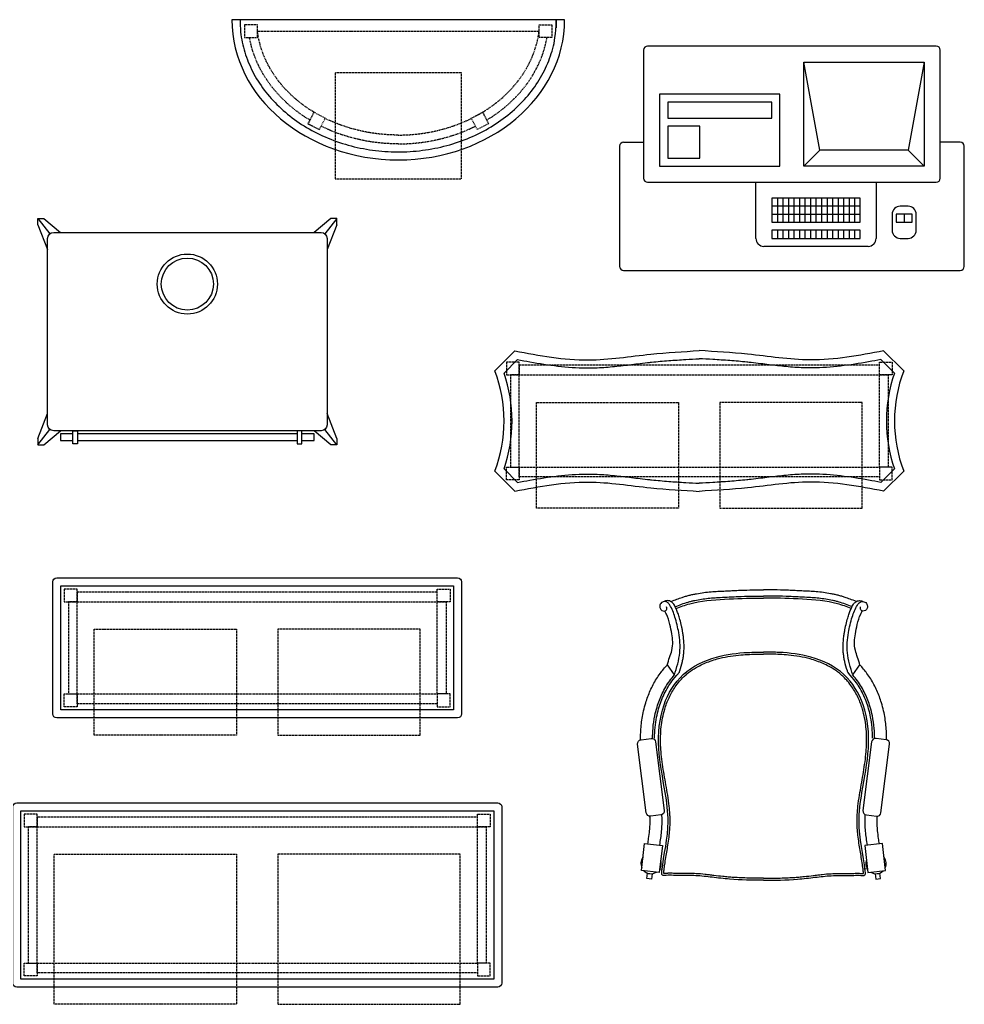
# Model space of a CAD drawing. Header units: millimetres. Extents: x -38686 to 870903, y -23218 to 232707.
# Drawn here: x 38295 to 40652, y 26820 to 29278 of the extents above; entities that cross this region are included whole.
import ezdxf

# ---------------------------------------------------------------- set-up
doc = ezdxf.new("R2010")
doc.units = ezdxf.units.MM
doc.header["$LTSCALE"] = 10
doc.linetypes.add('HIDDEN', pattern=[0.375, 0.25, -0.125])
doc.layers.add('40 - Detail Outline', color=142, linetype='Continuous')
doc.styles.add('ATTR', font='romans.shx', dxfattribs={"width": 0.8, "height": 1.735066})

msp = doc.modelspace()

# ---------------------------------------------------------------- linework, layer by layer
at = {"layer": '40 - Detail Outline', "color": 251, "linetype": 'HIDDEN'}
msp.add_line((38888.537, 29249.61), (39591.03, 29249.61), dxfattribs=at)
at = {"layer": '40 - Detail Outline', "color": 252, "linetype": 'Continuous'}
for p, q in [((39851.931, 29202.347), (39851.931, 28972.346)), ((40581.931, 29212.347), (39861.931, 29212.347)), ((40591.931, 28882.346), (40591.931, 29202.347)), ((40251.931, 29172.346), (40551.931, 29172.346)), ((40291.931, 28952.346), (40251.931, 29172.346)), ((40251.931, 28912.346), (40251.931, 29172.346)), ((40551.931, 29172.346), (40511.931, 28952.346)), ((40551.931, 29172.346), (40551.931, 28912.346)), ((39891.931, 29092.346), (39891.931, 28912.346)), ((40191.931, 29092.346), (39891.931, 29092.346)), ((40191.931, 28912.346), (40191.931, 29092.346)), ((39791.931, 28962.346), (39791.931, 28662.346)), ((39801.931, 28972.346), (39851.931, 28972.346)), ((39851.931, 28972.346), (39851.931, 28882.346)), ((40641.931, 28972.346), (40591.931, 28972.346)), ((40651.931, 28662.346), (40651.931, 28962.346)), ((40251.931, 28912.346), (40291.931, 28952.346)), ((40511.931, 28952.346), (40291.931, 28952.346)), ((40511.931, 28952.346), (40551.931, 28912.346)), ((39891.931, 28912.346), (40191.931, 28912.346)), ((40551.931, 28912.346), (40251.931, 28912.346)), ((39861.931, 28872.346), (40581.931, 28872.346)), ((40131.931, 28732.346), (40131.931, 28872.346)), ((40431.931, 28872.346), (40431.931, 28732.346)), ((40511.931, 28812.346), (40491.931, 28812.346)), ((40471.931, 28792.346), (40471.931, 28752.346)), ((40481.931, 28792.346), (40481.931, 28772.346)), ((40521.931, 28772.346), (40521.931, 28792.346)), ((40531.931, 28752.346), (40531.931, 28792.346)), ((40411.931, 28712.346), (40151.931, 28712.346)), ((40491.931, 28732.346), (40511.931, 28732.346)), ((39801.931, 28652.346), (40641.931, 28652.346))]:
    msp.add_line(p, q, dxfattribs=at)
at = {"layer": '40 - Detail Outline', "color": 251, "linetype": 'Continuous'}
for p, q in [((40171.931, 29072.346), (39911.931, 29072.346)), ((39911.931, 29072.346), (39911.931, 29032.346)), ((40171.931, 29032.346), (40171.931, 29072.346)), ((39911.931, 29032.346), (40171.931, 29032.346)), ((39991.931, 29012.346), (39911.931, 29012.346)), ((39911.931, 29012.346), (39911.931, 28932.346)), ((39991.931, 28932.346), (39991.931, 29012.346)), ((39911.931, 28932.346), (39991.931, 28932.346)), ((40171.931, 28832.346), (40171.931, 28772.346)), ((40391.931, 28832.346), (40171.931, 28832.346)), ((40185.681, 28832.346), (40185.681, 28772.346)), ((40199.431, 28832.346), (40199.431, 28772.346)), ((40213.181, 28832.346), (40213.181, 28772.346)), ((40226.931, 28832.346), (40226.931, 28772.346)), ((40240.681, 28832.346), (40240.681, 28772.346)), ((40254.431, 28832.346), (40254.431, 28772.346)), ((40268.181, 28832.346), (40268.181, 28772.346)), ((40281.931, 28832.346), (40281.931, 28772.346)), ((40295.681, 28832.346), (40295.681, 28772.346)), ((40309.431, 28832.346), (40309.431, 28772.346)), ((40323.181, 28832.346), (40323.181, 28772.346)), ((40336.931, 28832.346), (40336.931, 28772.346)), ((40350.681, 28832.346), (40350.681, 28772.346)), ((40364.431, 28832.346), (40364.431, 28772.346)), ((40378.181, 28832.346), (40378.181, 28772.346)), ((40391.931, 28772.346), (40391.931, 28832.346)), ((40391.931, 28812.346), (40171.931, 28812.346)), ((40171.931, 28792.346), (40391.931, 28792.346)), ((40521.931, 28792.346), (40481.931, 28792.346)), ((40501.931, 28792.346), (40501.931, 28772.346)), ((40171.931, 28772.346), (40391.931, 28772.346)), ((40481.931, 28772.346), (40521.931, 28772.346)), ((40171.931, 28752.346), (40171.931, 28732.346)), ((40391.931, 28752.346), (40171.931, 28752.346)), ((40185.681, 28752.346), (40185.681, 28732.346)), ((40199.431, 28752.346), (40199.431, 28732.346)), ((40213.181, 28752.346), (40213.181, 28732.346)), ((40226.931, 28752.346), (40226.931, 28732.346)), ((40240.681, 28752.346), (40240.681, 28732.346)), ((40254.431, 28752.346), (40254.431, 28732.346)), ((40268.181, 28752.346), (40268.181, 28732.346)), ((40281.931, 28752.346), (40281.931, 28732.346)), ((40295.681, 28752.346), (40295.681, 28732.346)), ((40309.431, 28752.346), (40309.431, 28732.346)), ((40323.181, 28752.346), (40323.181, 28732.346)), ((40336.931, 28752.346), (40336.931, 28732.346)), ((40350.681, 28752.346), (40350.681, 28732.346)), ((40364.431, 28752.346), (40364.431, 28732.346)), ((40378.181, 28752.346), (40378.181, 28732.346)), ((40391.931, 28732.346), (40391.931, 28752.346)), ((40171.931, 28732.346), (40391.931, 28732.346))]:
    msp.add_line(p, q, dxfattribs=at)
at = {"layer": '40 - Detail Outline', "color": 0}
for p, q in [((38340.47, 28781.619), (38370.737, 28743.648)), ((38340.47, 28765.923), (38365.087, 28704.066)), ((38355.431, 28781.619), (38396.793, 28746.918)), ((39071.743, 28781.619), (39030.381, 28746.918)), ((39086.704, 28781.619), (39056.437, 28743.648)), ((39086.704, 28765.923), (39062.087, 28704.066)), ((39480.715, 28401.284), (39530.715, 28451.284)), ((40450.715, 28451.284), (40500.715, 28401.284)), ((39503.85, 28396.135), (39537.407, 28429.692)), ((40444.023, 28429.692), (40477.58, 28396.135)), ((38340.47, 28232.914), (38365.087, 28294.77)), ((39086.704, 28232.914), (39062.087, 28294.77)), ((38340.47, 28217.217), (38370.737, 28255.189)), ((38355.431, 28217.217), (38396.793, 28251.918)), ((39071.743, 28217.217), (39030.381, 28251.918)), ((39086.704, 28217.217), (39056.437, 28255.189)), ((39530.715, 28101.446), (39480.715, 28151.446)), ((39537.407, 28123.038), (39503.85, 28156.596)), ((40477.58, 28156.596), (40444.023, 28123.038)), ((40500.715, 28151.446), (40450.715, 28101.446))]:
    msp.add_line(p, q, dxfattribs=at)
at = {"layer": '40 - Detail Outline', "color": 7}
for p, q in [((39928.767, 27642.425), (39911.137, 27667.553)), ((40373.645, 27642.425), (40391.275, 27667.553)), ((39892.081, 27157.961), (39898.001, 27157.224)), ((40410.331, 27157.961), (40404.411, 27157.224))]:
    msp.add_line(p, q, dxfattribs=at)
at = {"layer": '40 - Detail Outline', "color": 0}
for points in [[(39654.783, 29278.172), (38824.783, 29278.172)], [(38340.47, 28765.923), (38340.47, 28781.619), (38355.431, 28781.619)], [(39086.704, 28765.923), (39086.704, 28781.619), (39071.743, 28781.619)], [(38427.821, 28244.113), (38396.809, 28244.113), (38396.809, 28227.637), (38427.821, 28227.637)], [(38987.789, 28244.113), (38439.385, 28244.113)], [(38999.353, 28227.637), (39030.365, 28227.637), (39030.365, 28244.113), (38999.353, 28244.113)], [(38340.47, 28232.914), (38340.47, 28217.217), (38355.431, 28217.217)], [(38439.385, 28227.637), (38987.789, 28227.637)], [(39086.704, 28232.914), (39086.704, 28217.217), (39071.743, 28217.217)]]:
    msp.add_lwpolyline(points, dxfattribs=at)
at = {"layer": '40 - Detail Outline', "color": 251, "linetype": 'HIDDEN'}
for points in [[(38856.537, 29233.61), (38888.537, 29233.61), (38888.537, 29265.61), (38856.537, 29265.61)], [(39623.03, 29233.61), (39591.03, 29233.61), (39591.03, 29265.61), (39623.03, 29265.61)], [(39397.135, 29145.554), (39082.431, 29145.554), (39082.431, 28881.144), (39397.135, 28881.144)], [(39014.443, 29018.933), (39042.699, 29003.914), (39057.718, 29032.171), (39029.461, 29047.189)], [(39465.124, 29018.933), (39436.867, 29003.914), (39421.849, 29032.171), (39450.105, 29047.189)], [(39509.436, 28391.35), (39541.436, 28391.35), (39541.436, 28423.35), (39509.436, 28423.35)], [(39541.436, 28391.35), (40439.993, 28391.35), (40439.993, 28415.86), (39541.436, 28415.86)], [(40471.993, 28391.35), (40439.993, 28391.35), (40439.993, 28423.35), (40471.993, 28423.35)], [(39541.436, 28391.35), (39519.595, 28391.35), (39519.595, 28161.381), (39541.436, 28161.381)], [(40439.993, 28391.35), (40461.835, 28391.35), (40461.835, 28161.381), (40439.993, 28161.381)], [(39584.282, 28322.908), (39938.986, 28322.908), (39938.986, 28058.498), (39584.282, 28058.498)], [(40397.148, 28322.908), (40042.444, 28322.908), (40042.444, 28058.498), (40397.148, 28058.498)], [(39509.436, 28161.381), (39541.436, 28161.381), (39541.436, 28129.381), (39509.436, 28129.381)], [(39541.436, 28161.381), (40439.993, 28161.381), (40439.993, 28136.87), (39541.436, 28136.87)], [(40471.993, 28161.381), (40439.993, 28161.381), (40439.993, 28129.381), (40471.993, 28129.381)], [(38406.64, 27824.876), (38438.64, 27824.876), (38438.64, 27856.876), (38406.64, 27856.876)], [(38438.64, 27824.876), (39337.197, 27824.876), (39337.197, 27849.387), (38438.64, 27849.387)], [(39369.197, 27824.876), (39337.197, 27824.876), (39337.197, 27856.876), (39369.197, 27856.876)], [(38438.64, 27824.876), (38416.799, 27824.876), (38416.799, 27594.907), (38438.64, 27594.907)], [(39337.197, 27824.876), (39359.038, 27824.876), (39359.038, 27594.907), (39337.197, 27594.907)], [(38481.485, 27756.435), (38836.189, 27756.435), (38836.189, 27492.025), (38481.485, 27492.025)], [(39294.352, 27756.435), (38939.648, 27756.435), (38939.648, 27492.025), (39294.352, 27492.025)], [(38406.64, 27594.907), (38438.64, 27594.907), (38438.64, 27562.907), (38406.64, 27562.907)], [(38438.64, 27594.907), (39337.197, 27594.907), (39337.197, 27570.397), (38438.64, 27570.397)], [(39369.197, 27594.907), (39337.197, 27594.907), (39337.197, 27562.907), (39369.197, 27562.907)], [(38306.64, 27263.186), (38338.64, 27263.186), (38338.64, 27295.186), (38306.64, 27295.186)], [(38338.64, 27263.186), (39437.197, 27263.186), (39437.197, 27287.697), (38338.64, 27287.697)], [(39469.197, 27263.186), (39437.197, 27263.186), (39437.197, 27295.186), (39469.197, 27295.186)], [(38338.64, 27263.186), (38316.799, 27263.186), (38316.799, 26923.055), (38338.64, 26923.055)], [(39437.197, 27263.186), (39459.038, 27263.186), (39459.038, 26923.055), (39437.197, 26923.055)], [(38381.485, 27194.745), (38836.189, 27194.745), (38836.189, 26820.173), (38381.485, 26820.173)], [(39394.352, 27194.745), (38939.648, 27194.745), (38939.648, 26820.173), (39394.352, 26820.173)], [(38306.64, 26923.055), (38338.64, 26923.055), (38338.64, 26891.055), (38306.64, 26891.055)], [(38338.64, 26923.055), (39437.197, 26923.055), (39437.197, 26898.544), (38338.64, 26898.544)], [(39469.197, 26923.055), (39437.197, 26923.055), (39437.197, 26891.055), (39469.197, 26891.055)]]:
    msp.add_lwpolyline(points, close=True, dxfattribs=at)
at = {"layer": '40 - Detail Outline', "color": 0}
for points in [[(38380.087, 28746.918), (39047.087, 28746.918, -0.41421356), (39062.087, 28731.918), (39062.087, 28266.918, -0.41421356), (39047.087, 28251.918), (38380.087, 28251.918, -0.41421356), (38365.087, 28266.918), (38365.087, 28731.918, -0.41421356)], [(38387.918, 27884.811), (39387.918, 27884.811, -0.41421356), (39397.918, 27874.811), (39397.918, 27544.973, -0.41421356), (39387.918, 27534.973), (38387.918, 27534.973, -0.41421356), (38377.918, 27544.973), (38377.918, 27874.811, -0.41421356)], [(38287.918, 27323.121), (39487.918, 27323.121, -0.41421356), (39497.918, 27313.121), (39497.918, 26873.121, -0.41421356), (39487.918, 26863.121), (38287.918, 26863.121, -0.41421356), (38277.918, 26873.121), (38277.918, 27313.121, -0.41421356)]]:
    msp.add_lwpolyline(points, format="xyb", close=True, dxfattribs=at)
for points in [[(38427.821, 28251.918), (38439.385, 28251.918), (38439.385, 28219.228), (38427.821, 28219.228)], [(38999.353, 28251.918), (38987.789, 28251.918), (38987.789, 28219.228), (38999.353, 28219.228)], [(38397.918, 27864.811), (39377.918, 27864.811), (39377.918, 27554.973), (38397.918, 27554.973)], [(38297.918, 27303.121), (39477.918, 27303.121), (39477.918, 26883.121), (38297.918, 26883.121)]]:
    msp.add_lwpolyline(points, close=True, dxfattribs=at)
at = {"layer": '40 - Detail Outline', "color": 7}
for points in [[(39845.578, 27480.585), (39870.505, 27483.748, -0.41421356), (39881.684, 27475.086), (39903.388, 27304.031, -0.41421356), (39894.727, 27292.852), (39869.8, 27289.689, -0.41421356), (39858.621, 27298.351), (39836.916, 27469.406, -0.41421356)], [(40456.834, 27480.585), (40431.907, 27483.748, 0.41421356), (40420.728, 27475.086), (40399.024, 27304.031, 0.41421356), (40407.686, 27292.852), (40432.612, 27289.689, 0.41421356), (40443.791, 27298.351), (40465.496, 27469.406, 0.41421356)]]:
    msp.add_lwpolyline(points, format="xyb", close=True, dxfattribs=at)
for points in [[(39854.455, 27221.797), (39898.764, 27216.761), (39891.079, 27149.142), (39846.77, 27154.178)], [(40447.957, 27221.797), (40403.648, 27216.761), (40411.333, 27149.142), (40455.643, 27154.178)]]:
    msp.add_lwpolyline(points, close=True, dxfattribs=at)
for points in [[(39873.013, 27146.283), (39871.256, 27132.917), (39859.75, 27134.429), (39861.513, 27147.847)], [(40429.399, 27146.283), (40431.156, 27132.917), (40442.662, 27134.429), (40440.899, 27147.847)]]:
    msp.add_lwpolyline(points, dxfattribs=at)
at = {"layer": '40 - Detail Outline', "color": 0}
for radius in [75, 65]:
    msp.add_circle((38713.587, 28618.222), radius, dxfattribs=at)
at = {"layer": '40 - Detail Outline', "color": 252, "linetype": 'Continuous'}
for centre, radius, start, end in [((39861.931, 29202.347), 10, 90, 180), ((40581.931, 29202.347), 10, 0, 90), ((39801.931, 28962.346), 10, 90, 180), ((40641.931, 28962.346), 10, 0, 90), ((39861.931, 28882.346), 10, 180, 270), ((40581.931, 28882.346), 10, 270, 0), ((40491.931, 28792.346), 20, 90, 180), ((40511.931, 28792.346), 20, 0, 90), ((40491.931, 28752.346), 20, 180, 270), ((40511.931, 28752.346), 20, 270, 0), ((40151.931, 28732.346), 20, 180, 270), ((40411.931, 28732.346), 20, 270, 0), ((39801.931, 28662.346), 10, 180, 270), ((40641.931, 28662.346), 10, 270, 0)]:
    msp.add_arc(centre, radius, start, end, dxfattribs=at)
at = {"layer": '40 - Detail Outline', "color": 0}
for centre, radius, start, end in [((39154.091, 28276.365), 349.697, 339.070364, 20.929636), ((39154.091, 28276.365), 369.697, 341.097001, 18.902999), ((40827.339, 28276.365), 369.697, 161.097001, 198.902999), ((40827.339, 28276.365), 349.697, 159.070364, 200.929636)]:
    msp.add_arc(centre, radius, start, end, dxfattribs=at)
at = {"layer": '40 - Detail Outline', "color": 7}
for centre, start, end in [((39870.603, 27171.625), 142.03846, 204.993298), ((40431.81, 27171.625), 335.006702, 37.96154), ((39870.603, 27171.625), 327.537454, 19.494304), ((40431.81, 27171.625), 160.505696, 212.462546), ((39870.603, 27171.625), 225.395813, 301.635945), ((40431.81, 27171.625), 238.364055, 314.604187)]:
    msp.add_arc(centre, 25.456, start, end, dxfattribs=at)
at = {"layer": '40 - Detail Outline', "color": 0}
msp.add_ellipse((39239.783, 29278.172), major_axis=(-415, 0), ratio=0.84337349, start_param=0, end_param=3.14159265, dxfattribs=at)
for points, knots in [([(38845.511, 29278.172), (38845.775, 29254.542), (38846.111, 29250.916), (38848.435, 29230.296), (38851.936, 29213.414), (38862.043, 29180.265), (38868.649, 29164), (38884.836, 29132.472), (38894.417, 29117.21), (38916.347, 29088.07), (38928.697, 29074.192), (38955.884, 29048.18), (38970.722, 29036.046), (39002.529, 29013.843), (39019.499, 29003.775), (39055.155, 28985.975), (39073.841, 28978.244), (39112.459, 28965.329), (39132.391, 28960.145), (39172.998, 28952.465), (39193.672, 28949.97), (39235.237, 28947.735), (39256.128, 28947.996), (39297.593, 28951.267), (39318.167, 28954.277), (39358.476, 28962.965), (39378.211, 28968.642), (39416.342, 28982.51), (39434.738, 28990.7), (39469.733, 29009.37), (39486.331, 29019.851), (39517.322, 29042.821), (39531.715, 29055.31), (39557.955, 29081.966), (39569.802, 29096.134), (39590.682, 29125.782), (39599.715, 29141.263), (39614.776, 29173.156), (39620.804, 29189.567), (39629.738, 29222.935), (39632.644, 29239.89), (39633.994, 29278.172), (39634.026, 29257.756), (39634.056, 29258.172)], [0.06133102, 0.06133102, 0.06133102, 0.06133102, 0.09476262, 0.09476262, 0.25169269, 0.25169269, 0.40862276, 0.40862276, 0.56555282, 0.56555282, 0.72248289, 0.72248289, 0.87941296, 0.87941296, 1.03634302, 1.03634302, 1.19327309, 1.19327309, 1.35020316, 1.35020316, 1.50713322, 1.50713322, 1.66406329, 1.66406329, 1.82099336, 1.82099336, 1.97792342, 1.97792342, 2.13485349, 2.13485349, 2.29178356, 2.29178356, 2.44871362, 2.44871362, 2.60564369, 2.60564369, 2.76257376, 2.76257376, 2.91950382, 2.91950382, 3.07643389, 3.07643389, 3.08026163, 3.08026163, 3.08026163, 3.08026163]), ([(39537.407, 28429.692), (39547.649, 28427.787), (39557.926, 28425.893), (39591.311, 28419.984), (39614.562, 28416.237), (39661.455, 28410.708), (39685.1, 28408.924), (39712.59, 28408.78), (39716.24, 28408.8), (39723.52, 28408.918), (39727.154, 28409.014), (39738.037, 28409.405), (39745.266, 28409.8), (39766.875, 28411.296), (39781.178, 28412.706), (39809.579, 28415.871), (39823.678, 28417.626), (39845.58, 28420.28), (39853.452, 28421.219), (39864.836, 28422.498), (39868.375, 28422.885), (39878.971, 28423.997), (39886.044, 28424.679), (39900.212, 28425.946), (39907.306, 28426.531), (39928.62, 28428.172), (39942.872, 28429.113), (39968.323, 28430.668), (39979.507, 28431.309), (39990.715, 28431.95)], [10.43593149, 10.43593149, 10.43593149, 10.43593149, 41.3489559, 41.3489559, 110.51640439, 110.51640439, 179.68385289, 179.68385289, 190.25004839, 190.25004839, 200.81624389, 200.81624389, 221.94863489, 221.94863489, 264.2134169, 264.2134169, 306.47819891, 306.47819891, 330.34390271, 330.34390271, 341.13890987, 341.13890987, 362.72892419, 362.72892419, 384.31893851, 384.31893851, 427.49896714, 427.49896714, 461.21204331, 461.21204331, 461.21204331, 461.21204331]), ([(40444.023, 28429.692), (40433.781, 28427.787), (40423.504, 28425.893), (40390.119, 28419.984), (40366.868, 28416.237), (40319.975, 28410.708), (40296.33, 28408.924), (40268.84, 28408.78), (40265.19, 28408.8), (40257.909, 28408.918), (40254.275, 28409.014), (40243.393, 28409.405), (40236.164, 28409.8), (40214.555, 28411.296), (40200.252, 28412.706), (40171.851, 28415.871), (40157.751, 28417.626), (40135.85, 28420.28), (40127.978, 28421.219), (40116.594, 28422.498), (40113.055, 28422.885), (40102.459, 28423.997), (40095.386, 28424.679), (40081.218, 28425.946), (40074.124, 28426.531), (40052.809, 28428.172), (40038.558, 28429.113), (40013.107, 28430.668), (40001.923, 28431.309), (39990.715, 28431.95)], [10.43593149, 10.43593149, 10.43593149, 10.43593149, 41.3489559, 41.3489559, 110.51640441, 110.51640441, 179.68385293, 179.68385293, 190.25004841, 190.25004841, 200.81624389, 200.81624389, 221.94863485, 221.94863485, 264.21341677, 264.21341677, 306.4781987, 306.4781987, 330.34390252, 330.34390252, 341.13890962, 341.13890962, 362.72892381, 362.72892381, 384.318938, 384.318938, 427.49896639, 427.49896639, 461.21204331, 461.21204331, 461.21204331, 461.21204331]), ([(39537.407, 28123.038), (39547.649, 28124.944), (39557.926, 28126.837), (39591.311, 28132.746), (39614.562, 28136.493), (39661.455, 28142.022), (39685.1, 28143.806), (39712.59, 28143.95), (39716.24, 28143.93), (39723.52, 28143.812), (39727.154, 28143.716), (39738.037, 28143.325), (39745.266, 28142.93), (39766.875, 28141.434), (39781.178, 28140.024), (39809.579, 28136.859), (39823.678, 28135.104), (39845.58, 28132.45), (39853.452, 28131.511), (39864.836, 28130.232), (39868.375, 28129.846), (39878.971, 28128.733), (39886.044, 28128.051), (39900.212, 28126.784), (39907.306, 28126.199), (39928.62, 28124.558), (39942.872, 28123.617), (39968.323, 28122.062), (39979.507, 28121.421), (39990.715, 28120.78)], [10.43593149, 10.43593149, 10.43593149, 10.43593149, 41.3489559, 41.3489559, 110.51640439, 110.51640439, 179.68385289, 179.68385289, 190.25004839, 190.25004839, 200.81624389, 200.81624389, 221.94863489, 221.94863489, 264.2134169, 264.2134169, 306.47819891, 306.47819891, 330.34390271, 330.34390271, 341.13890987, 341.13890987, 362.72892419, 362.72892419, 384.31893851, 384.31893851, 427.49896714, 427.49896714, 461.21204331, 461.21204331, 461.21204331, 461.21204331]), ([(40444.023, 28123.038), (40433.781, 28124.944), (40423.504, 28126.837), (40390.119, 28132.746), (40366.868, 28136.493), (40319.975, 28142.022), (40296.33, 28143.806), (40268.84, 28143.95), (40265.19, 28143.93), (40257.909, 28143.812), (40254.275, 28143.716), (40243.393, 28143.325), (40236.164, 28142.93), (40214.555, 28141.434), (40200.252, 28140.024), (40171.851, 28136.859), (40157.751, 28135.104), (40135.85, 28132.45), (40127.978, 28131.511), (40116.594, 28130.232), (40113.055, 28129.846), (40102.459, 28128.733), (40095.386, 28128.051), (40081.218, 28126.784), (40074.124, 28126.199), (40052.809, 28124.558), (40038.558, 28123.617), (40013.107, 28122.062), (40001.923, 28121.421), (39990.715, 28120.78)], [10.43593149, 10.43593149, 10.43593149, 10.43593149, 41.3489559, 41.3489559, 110.51640439, 110.51640439, 179.68385289, 179.68385289, 190.25004839, 190.25004839, 200.81624389, 200.81624389, 221.94863489, 221.94863489, 264.2134169, 264.2134169, 306.47819891, 306.47819891, 330.34390271, 330.34390271, 341.13890987, 341.13890987, 362.72892419, 362.72892419, 384.31893851, 384.31893851, 427.49896714, 427.49896714, 461.21204331, 461.21204331, 461.21204331, 461.21204331])]:
    msp.add_open_spline(points, degree=3, knots=knots, dxfattribs=at)
at = {"layer": '40 - Detail Outline', "color": 251, "linetype": 'HIDDEN'}
for points, knots in [([(39019.1, 29027.695), (39014.303, 29030.587), (39009.592, 29033.571), (38994.023, 29043.925), (38983.588, 29051.701), (38960.324, 29071.084), (38947.991, 29083.058), (38928.007, 29105.704), (38919.92, 29116.132), (38905.335, 29137.642), (38898.838, 29148.729), (38887.505, 29171.393), (38882.667, 29182.974), (38874.693, 29206.473), (38871.556, 29218.391), (38869.078, 29231.472), (38868.883, 29232.541), (38868.694, 29233.61)], [2.19140587, 2.19140587, 2.19140587, 2.19140587, 2.238495112, 2.238495112, 2.350121715, 2.350121715, 2.501838804, 2.501838804, 2.622175065, 2.622175065, 2.742511327, 2.742511327, 2.862847588, 2.862847588, 2.983183849, 2.983183849, 2.993879871, 2.993879871, 2.993879871, 2.993879871]), ([(39029.441, 29047.151), (39028.604, 29047.66), (39027.769, 29048.172), (39011.602, 29058.174), (38997.277, 29068.645), (38970.997, 29091.204), (38959.042, 29103.29), (38937.755, 29128.694), (38928.421, 29142.01), (38912.522, 29169.494), (38905.956, 29183.662), (38895.655, 29212.504), (38891.919, 29227.179), (38889.207, 29244.507), (38888.851, 29247.057), (38888.537, 29249.61)], [2.194943468, 2.194943468, 2.194943468, 2.194943468, 2.203692971, 2.203692971, 2.365027248, 2.365027248, 2.526361524, 2.526361524, 2.6876958, 2.6876958, 2.849030077, 2.849030077, 3.010364353, 3.010364353, 3.038163822, 3.038163822, 3.038163822, 3.038163822]), ([(39450.125, 29047.151), (39450.963, 29047.66), (39451.798, 29048.172), (39467.964, 29058.174), (39482.29, 29068.645), (39508.57, 29091.204), (39520.524, 29103.29), (39541.812, 29128.694), (39551.146, 29142.01), (39567.045, 29169.494), (39573.611, 29183.662), (39583.911, 29212.504), (39587.647, 29227.179), (39590.359, 29244.507), (39590.716, 29247.057), (39591.03, 29249.61)], [2.194943468, 2.194943468, 2.194943468, 2.194943468, 2.203692971, 2.203692971, 2.365027248, 2.365027248, 2.526361524, 2.526361524, 2.6876958, 2.6876958, 2.849030077, 2.849030077, 3.010364353, 3.010364353, 3.038163822, 3.038163822, 3.038163822, 3.038163822]), ([(39460.466, 29027.695), (39465.264, 29030.587), (39469.975, 29033.571), (39485.543, 29043.925), (39495.978, 29051.701), (39519.243, 29071.084), (39531.576, 29083.058), (39551.559, 29105.704), (39559.647, 29116.132), (39574.231, 29137.642), (39580.729, 29148.729), (39592.061, 29171.393), (39596.899, 29182.974), (39604.874, 29206.473), (39608.01, 29218.391), (39610.488, 29231.472), (39610.684, 29232.541), (39610.872, 29233.61)], [2.19140587, 2.19140587, 2.19140587, 2.19140587, 2.238495112, 2.238495112, 2.350121715, 2.350121715, 2.501838804, 2.501838804, 2.622175065, 2.622175065, 2.742511327, 2.742511327, 2.862847588, 2.862847588, 2.983183849, 2.983183849, 2.993879871, 2.993879871, 2.993879871, 2.993879871]), ([(39239.783, 28990.172), (39221.782, 28990.173), (39203.78, 28991.305), (39166.739, 28995.991), (39147.739, 28999.739), (39110.813, 29009.723), (39092.888, 29015.958), (39069.56, 29025.99), (39063.471, 29028.801), (39057.496, 29031.753)], [1.570796332, 1.570796332, 1.570796332, 1.570796332, 1.719690143, 1.719690143, 1.881024419, 1.881024419, 2.042358695, 2.042358695, 2.100659698, 2.100659698, 2.100659698, 2.100659698]), ([(39239.783, 28990.172), (39257.785, 28990.173), (39275.787, 28991.305), (39312.828, 28995.991), (39331.828, 28999.739), (39368.754, 29009.723), (39386.679, 29015.958), (39410.006, 29025.99), (39416.095, 29028.801), (39422.07, 29031.753)], [1.570796332, 1.570796332, 1.570796332, 1.570796332, 1.719690143, 1.719690143, 1.881024419, 1.881024419, 2.042358695, 2.042358695, 2.100659698, 2.100659698, 2.100659698, 2.100659698]), ([(39239.783, 28968.172), (39230.954, 28968.173), (39222.126, 28968.432), (39198.929, 28969.793), (39184.596, 28971.326), (39156.254, 28975.751), (39142.246, 28978.64), (39110.575, 28986.801), (39093.101, 28992.53), (39066.328, 29003.281), (39056.617, 29007.631), (39047.167, 29012.319)], [1.570797031, 1.570797031, 1.570797031, 1.570797031, 1.640263904, 1.640263904, 1.753808604, 1.753808604, 1.867353305, 1.867353305, 2.015241906, 2.015241906, 2.102460175, 2.102460175, 2.102460175, 2.102460175]), ([(39239.783, 28968.172), (39248.612, 28968.173), (39257.441, 28968.432), (39280.637, 28969.793), (39294.971, 28971.326), (39323.313, 28975.751), (39337.321, 28978.64), (39368.991, 28986.801), (39386.466, 28992.53), (39413.239, 29003.281), (39422.949, 29007.631), (39432.4, 29012.319)], [1.570797031, 1.570797031, 1.570797031, 1.570797031, 1.640263904, 1.640263904, 1.753808604, 1.753808604, 1.867353305, 1.867353305, 2.015241906, 2.015241906, 2.102460175, 2.102460175, 2.102460175, 2.102460175])]:
    msp.add_open_spline(points, degree=3, knots=knots, dxfattribs=at)
at = {"layer": '40 - Detail Outline', "color": 0}
for points in [[(39530.715, 28451.284), (39713.889, 28428.797), (39870.08, 28443.173), (39990.715, 28451.983)], [(40450.715, 28451.284), (40267.541, 28428.797), (40111.349, 28443.173), (39990.715, 28451.983)], [(39530.715, 28101.446), (39713.889, 28123.933), (39870.08, 28109.557), (39990.715, 28100.747)], [(40450.715, 28101.446), (40267.541, 28123.933), (40111.349, 28109.557), (39990.715, 28100.747)]]:
    msp.add_spline(points, degree=3, dxfattribs=at)
at = {"layer": '40 - Detail Outline', "color": 7}
for points, knots in [([(39919.718, 27825.7), (39931.519, 27830.247), (39939.551, 27833.279), (39950.706, 27836.964), (39953.502, 27837.846), (39957.854, 27839.137), (39959.384, 27839.575), (39962.442, 27840.418), (39963.974, 27840.825), (39968.574, 27841.999), (39971.636, 27842.718), (39977.758, 27844.05), (39980.817, 27844.66), (39989.98, 27846.347), (39996.07, 27847.278), (40008.186, 27848.851), (40014.212, 27849.493), (40025.824, 27850.549), (40031.416, 27850.975), (40039.711, 27851.536), (40049.245, 27851.71), (40054.695, 27852.041), (40057.416, 27852.2), (40065.576, 27852.656), (40071.009, 27852.934), (40081.877, 27853.435), (40087.309, 27853.659), (40103.606, 27854.243), (40114.471, 27854.517), (40129.366, 27854.722), (40133.384, 27854.76), (40140.255, 27854.794), (40143.096, 27854.799), (40147.694, 27854.798), (40149.454, 27854.796), (40151.206, 27854.794)], [4.82414009, 4.82414009, 4.82414009, 4.82414009, 29.33161135, 29.33161135, 37.37762646, 37.37762646, 41.6636224, 41.6636224, 45.94961835, 45.94961835, 54.52161024, 54.52161024, 63.09360213, 63.09360213, 80.23758591, 80.23758591, 97.38156969, 97.38156969, 113.52751923, 113.52751923, 121.55352403, 121.55352403, 129.57952882, 129.57952882, 145.63153841, 145.63153841, 161.683548, 161.683548, 193.78756718, 193.78756718, 205.63498153, 205.63498153, 214.02640827, 214.02640827, 219.28025663, 219.28025663, 219.28025663, 219.28025663]), ([(40382.694, 27825.7), (40370.893, 27830.247), (40362.861, 27833.279), (40351.706, 27836.964), (40348.91, 27837.846), (40344.558, 27839.137), (40343.028, 27839.575), (40339.97, 27840.418), (40338.438, 27840.825), (40333.838, 27841.999), (40330.777, 27842.718), (40324.654, 27844.05), (40321.595, 27844.66), (40312.432, 27846.347), (40306.342, 27847.278), (40294.226, 27848.851), (40288.2, 27849.493), (40276.588, 27850.549), (40270.996, 27850.975), (40262.701, 27851.536), (40253.167, 27851.71), (40247.717, 27852.041), (40244.996, 27852.2), (40236.836, 27852.656), (40231.403, 27852.934), (40220.535, 27853.435), (40215.103, 27853.659), (40198.806, 27854.243), (40187.941, 27854.517), (40173.046, 27854.722), (40169.028, 27854.76), (40162.157, 27854.794), (40159.316, 27854.799), (40154.718, 27854.798), (40152.958, 27854.796), (40151.206, 27854.794)], [4.82414009, 4.82414009, 4.82414009, 4.82414009, 29.33161135, 29.33161135, 37.37762646, 37.37762646, 41.6636224, 41.6636224, 45.94961835, 45.94961835, 54.52161024, 54.52161024, 63.09360213, 63.09360213, 80.23758591, 80.23758591, 97.38156969, 97.38156969, 113.52751923, 113.52751923, 121.55352403, 121.55352403, 129.57952882, 129.57952882, 145.63153841, 145.63153841, 161.683548, 161.683548, 193.78756718, 193.78756718, 205.63498153, 205.63498153, 214.02640827, 214.02640827, 219.28025663, 219.28025663, 219.28025663, 219.28025663]), ([(39930.579, 27812.866), (39941.448, 27817.083), (39952.079, 27821.059), (39965.763, 27825.052), (39968.514, 27825.798), (39974.032, 27827.185), (39976.801, 27827.827), (39985.134, 27829.617), (39990.722, 27830.626), (40007.549, 27833.221), (40018.848, 27834.372), (40035.286, 27835.65), (40040.439, 27835.994), (40058.109, 27836.66), (40063.836, 27836.981), (40075.283, 27837.565), (40081.002, 27837.826), (40098.151, 27838.516), (40109.572, 27838.849), (40125.775, 27839.125), (40130.55, 27839.182), (40139.291, 27839.24), (40143.259, 27839.247), (40148.548, 27839.243), (40149.878, 27839.242), (40151.206, 27839.24)], [4.82414009, 4.82414009, 4.82414009, 4.82414009, 38.40210133, 38.40210133, 46.7800671, 46.7800671, 55.15803287, 55.15803287, 71.9139644, 71.9139644, 105.42582747, 105.42582747, 120.74485767, 120.74485767, 137.85211847, 137.85211847, 154.95937928, 154.95937928, 189.17390088, 189.17390088, 203.46325366, 203.46325366, 215.32065759, 215.32065759, 219.30566194, 219.30566194, 219.30566194, 219.30566194]), ([(39932.734, 27808.38), (39943.883, 27812.662), (39980.989, 27826.5), (40056.473, 27832.236), (40115.828, 27834.284), (40147.797, 27834.244), (40151.206, 27834.24)], [4.82414009, 4.82414009, 4.82414009, 4.82414009, 40.55373662, 123.4186599, 209.08669856, 219.31201383, 219.31201383, 219.31201383, 219.31201383]), ([(40371.834, 27812.866), (40360.964, 27817.083), (40350.333, 27821.059), (40336.649, 27825.052), (40333.898, 27825.798), (40328.38, 27827.185), (40325.611, 27827.827), (40317.279, 27829.617), (40311.69, 27830.626), (40294.863, 27833.221), (40283.564, 27834.372), (40267.126, 27835.65), (40261.973, 27835.994), (40244.303, 27836.66), (40238.577, 27836.981), (40227.129, 27837.565), (40221.41, 27837.826), (40204.261, 27838.516), (40192.84, 27838.849), (40176.637, 27839.125), (40171.863, 27839.182), (40163.121, 27839.24), (40159.153, 27839.247), (40153.864, 27839.243), (40152.535, 27839.242), (40151.206, 27839.24)], [4.82414009, 4.82414009, 4.82414009, 4.82414009, 38.40210133, 38.40210133, 46.7800671, 46.7800671, 55.15803287, 55.15803287, 71.9139644, 71.9139644, 105.42582747, 105.42582747, 120.74485767, 120.74485767, 137.85211847, 137.85211847, 154.95937928, 154.95937928, 189.17390088, 189.17390088, 203.46325366, 203.46325366, 215.32065759, 215.32065759, 219.30566194, 219.30566194, 219.30566194, 219.30566194]), ([(40369.678, 27808.38), (40358.529, 27812.662), (40321.423, 27826.5), (40245.939, 27832.236), (40186.584, 27834.284), (40154.615, 27834.244), (40151.206, 27834.24)], [4.82414009, 4.82414009, 4.82414009, 4.82414009, 40.55373662, 123.4186599, 209.08669856, 219.31201383, 219.31201383, 219.31201383, 219.31201383]), ([(39910.798, 27667.198), (39914.148, 27679.832), (39927.671, 27713.308), (39922.62, 27739.403), (39916.669, 27780.114), (39905.848, 27799.574), (39904.913, 27802.211)], [17.96403964, 17.96403964, 17.96403964, 17.96403964, 57.11699204, 116.96882289, 171.2733032, 179.68991524, 179.68991524, 179.68991524, 179.68991524]), ([(39941.129, 27649.093), (39941.499, 27650.35), (39941.874, 27651.574), (39944.696, 27660.072), (39946.933, 27667.965), (39949.469, 27679.356), (39950.132, 27682.7), (39951.225, 27689.216), (39951.668, 27692.385), (39952.199, 27697.379), (39952.356, 27699.183), (39952.604, 27702.785), (39952.696, 27704.585), (39952.88, 27709.983), (39952.881, 27713.578), (39952.571, 27724.33), (39951.948, 27731.455), (39950.621, 27741.736), (39950.142, 27744.961), (39949.163, 27750.905), (39948.676, 27753.632), (39947.631, 27759.075), (39947.072, 27761.787), (39945.284, 27769.894), (39943.945, 27775.261), (39941.785, 27782.962), (39941.087, 27785.332), (39939.805, 27789.484), (39939.235, 27791.27), (39938.044, 27794.854), (39937.423, 27796.65), (39935.565, 27801.768), (39934.252, 27805.092), (39932.789, 27808.401)], [9.54485396, 9.54485396, 9.54485396, 9.54485396, 13.28797713, 13.28797713, 37.02457557, 37.02457557, 46.75707065, 46.75707065, 55.80271943, 55.80271943, 60.87926379, 60.87926379, 65.95580814, 65.95580814, 76.10889684, 76.10889684, 96.41507424, 96.41507424, 105.77456324, 105.77456324, 113.78931476, 113.78931476, 121.80406627, 121.80406627, 137.83356929, 137.83356929, 144.99591831, 144.99591831, 150.43293539, 150.43293539, 155.86995247, 155.86995247, 165.9226923, 165.9226923, 165.9226923, 165.9226923]), ([(40361.283, 27649.093), (40360.913, 27650.35), (40360.538, 27651.574), (40357.716, 27660.072), (40355.48, 27667.965), (40352.944, 27679.356), (40352.28, 27682.7), (40351.187, 27689.216), (40350.744, 27692.385), (40350.213, 27697.379), (40350.056, 27699.183), (40349.808, 27702.785), (40349.716, 27704.585), (40349.533, 27709.983), (40349.532, 27713.578), (40349.841, 27724.33), (40350.464, 27731.455), (40351.791, 27741.736), (40352.27, 27744.961), (40353.249, 27750.905), (40353.736, 27753.632), (40354.782, 27759.075), (40355.341, 27761.787), (40357.128, 27769.894), (40358.467, 27775.261), (40360.627, 27782.962), (40361.325, 27785.332), (40362.607, 27789.484), (40363.177, 27791.27), (40364.368, 27794.854), (40364.989, 27796.65), (40366.847, 27801.768), (40368.16, 27805.092), (40369.623, 27808.401)], [9.54485396, 9.54485396, 9.54485396, 9.54485396, 13.28797713, 13.28797713, 37.02457557, 37.02457557, 46.75707065, 46.75707065, 55.80271943, 55.80271943, 60.87926379, 60.87926379, 65.95580814, 65.95580814, 76.10889684, 76.10889684, 96.41507424, 96.41507424, 105.77456324, 105.77456324, 113.78931476, 113.78931476, 121.80406627, 121.80406627, 137.83356929, 137.83356929, 144.99591831, 144.99591831, 150.43293539, 150.43293539, 155.86995247, 155.86995247, 165.9226923, 165.9226923, 165.9226923, 165.9226923]), ([(40391.614, 27667.198), (40388.264, 27679.832), (40374.741, 27713.308), (40379.792, 27739.403), (40385.743, 27780.114), (40396.564, 27799.574), (40397.499, 27802.211)], [17.96403964, 17.96403964, 17.96403964, 17.96403964, 57.11699204, 116.96882289, 171.2733032, 179.68991524, 179.68991524, 179.68991524, 179.68991524]), ([(39902.225, 27146.751), (39902.186, 27147.062), (39902.161, 27147.384), (39902.117, 27148.498), (39902.154, 27149.351), (39902.278, 27150.775), (39902.332, 27151.282), (39902.431, 27152.167), (39902.474, 27152.534), (39902.558, 27153.263), (39902.601, 27153.627), (39902.731, 27154.719), (39902.819, 27155.447), (39903.09, 27157.633), (39903.276, 27159.091), (39903.856, 27163.465), (39904.267, 27166.384), (39905.555, 27175.149), (39906.489, 27181.003), (39909.378, 27198.598), (39911.417, 27210.375), (39914.176, 27228.796), (39915.079, 27235.4), (39916.504, 27247.93), (39917.056, 27253.851), (39917.738, 27264.375), (39917.935, 27268.97), (39918.066, 27277.017), (39918.052, 27280.462), (39917.894, 27287.342), (39917.75, 27290.779), (39917.154, 27301.08), (39916.535, 27307.934), (39914.718, 27323.909), (39913.398, 27333.016), (39910.567, 27350.729), (39909.074, 27359.336), (39906.061, 27376.489), (39904.539, 27385.034), (39900.189, 27410.627), (39897.577, 27427.631), (39895.222, 27452.222), (39894.693, 27459.747), (39894.117, 27474.849), (39894.066, 27482.417), (39894.729, 27505.087), (39896.256, 27520.149), (39900.565, 27542.235), (39902.325, 27549.479), (39905.92, 27561.575), (39907.567, 27566.478), (39911.229, 27576.169), (39913.243, 27580.954), (39919.825, 27595.044), (39924.936, 27604.085), (39934.09, 27617.422), (39937.657, 27622.096), (39944.706, 27630.356), (39948.127, 27634.003), (39954.366, 27640.019), (39957.112, 27642.473), (39962.788, 27647.184), (39965.716, 27649.441), (39974.741, 27655.921), (39981.08, 27659.855), (39997.433, 27668.72), (40007.74, 27673.209), (40023.954, 27678.955), (40029.669, 27680.742), (40052.953, 27687.17), (40070.829, 27690.153), (40096.245, 27692.665), (40103.637, 27693.194), (40124.381, 27694.243), (40137.795, 27694.411), (40151.275, 27694.578)], [256.8612007, 256.8612007, 256.8612007, 256.8612007, 258.23721467, 258.23721467, 261.44525749, 261.44525749, 263.10288605, 263.10288605, 264.21506316, 264.21506316, 265.32724026, 265.32724026, 267.55159446, 267.55159446, 272.00030287, 272.00030287, 280.89771969, 280.89771969, 298.69255332, 298.69255332, 334.28222058, 334.28222058, 354.08687179, 354.08687179, 371.73639785, 371.73639785, 385.36054774, 385.36054774, 395.53612729, 395.53612729, 405.71170684, 405.71170684, 426.06286594, 426.06286594, 453.2926479, 453.2926479, 479.32650508, 479.32650508, 505.36036227, 505.36036227, 557.42807664, 557.42807664, 580.31693733, 580.31693733, 603.20579801, 603.20579801, 648.98351938, 648.98351938, 671.65376006, 671.65376006, 687.35980165, 687.35980165, 703.06584325, 703.06584325, 734.47792643, 734.47792643, 752.48389712, 752.48389712, 767.90457131, 767.90457131, 779.31129685, 779.31129685, 790.71802239, 790.71802239, 813.53147348, 813.53147348, 847.403609, 847.403609, 865.46521361, 865.46521361, 920.5457672, 920.5457672, 943.01018098, 943.01018098, 983.44289918, 983.44289918, 983.44289918, 983.44289918]), ([(40400.187, 27146.751), (40400.226, 27147.062), (40400.251, 27147.384), (40400.295, 27148.498), (40400.259, 27149.351), (40400.134, 27150.775), (40400.081, 27151.282), (40399.981, 27152.167), (40399.938, 27152.534), (40399.854, 27153.263), (40399.811, 27153.627), (40399.681, 27154.719), (40399.593, 27155.447), (40399.323, 27157.633), (40399.136, 27159.091), (40398.556, 27163.465), (40398.146, 27166.384), (40396.857, 27175.149), (40395.923, 27181.003), (40393.035, 27198.598), (40390.995, 27210.375), (40388.237, 27228.796), (40387.333, 27235.4), (40385.909, 27247.93), (40385.356, 27253.851), (40384.675, 27264.375), (40384.477, 27268.97), (40384.346, 27277.017), (40384.36, 27280.462), (40384.519, 27287.342), (40384.662, 27290.779), (40385.258, 27301.08), (40385.878, 27307.934), (40387.694, 27323.909), (40389.014, 27333.016), (40391.845, 27350.729), (40393.338, 27359.336), (40396.351, 27376.489), (40397.873, 27385.034), (40402.223, 27410.627), (40404.835, 27427.631), (40407.19, 27452.222), (40407.719, 27459.747), (40408.295, 27474.849), (40408.346, 27482.417), (40407.684, 27505.087), (40406.156, 27520.149), (40401.847, 27542.235), (40400.088, 27549.479), (40396.492, 27561.575), (40394.845, 27566.478), (40391.183, 27576.169), (40389.17, 27580.954), (40382.587, 27595.044), (40377.476, 27604.085), (40368.322, 27617.422), (40364.755, 27622.096), (40357.706, 27630.356), (40354.286, 27634.003), (40348.046, 27640.019), (40345.3, 27642.473), (40339.624, 27647.184), (40336.696, 27649.441), (40327.671, 27655.921), (40321.332, 27659.855), (40304.98, 27668.72), (40294.673, 27673.209), (40278.459, 27678.955), (40272.744, 27680.742), (40249.459, 27687.17), (40231.583, 27690.153), (40206.167, 27692.665), (40198.775, 27693.194), (40178.031, 27694.243), (40164.617, 27694.411), (40151.137, 27694.578)], [256.8612007, 256.8612007, 256.8612007, 256.8612007, 258.23721467, 258.23721467, 261.44525749, 261.44525749, 263.10288605, 263.10288605, 264.21506316, 264.21506316, 265.32724026, 265.32724026, 267.55159446, 267.55159446, 272.00030287, 272.00030287, 280.89771969, 280.89771969, 298.69255332, 298.69255332, 334.28222058, 334.28222058, 354.08687179, 354.08687179, 371.73639785, 371.73639785, 385.36054774, 385.36054774, 395.53612729, 395.53612729, 405.71170684, 405.71170684, 426.06286594, 426.06286594, 453.2926479, 453.2926479, 479.32650508, 479.32650508, 505.36036227, 505.36036227, 557.42807664, 557.42807664, 580.31693733, 580.31693733, 603.20579801, 603.20579801, 648.98351938, 648.98351938, 671.65376006, 671.65376006, 687.35980165, 687.35980165, 703.06584325, 703.06584325, 734.47792643, 734.47792643, 752.48389712, 752.48389712, 767.90457131, 767.90457131, 779.31129685, 779.31129685, 790.71802239, 790.71802239, 813.53147348, 813.53147348, 847.403609, 847.403609, 865.46521361, 865.46521361, 920.5457672, 920.5457672, 943.01018098, 943.01018098, 983.44289918, 983.44289918, 983.44289918, 983.44289918]), ([(39844.15, 27480.404), (39844.15, 27480.508), (39844.15, 27480.611), (39844.157, 27492.492), (39844.705, 27504.408), (39847.144, 27528.377), (39849.035, 27540.432), (39853.27, 27559.314), (39855.068, 27566.154), (39858.724, 27578.097), (39860.455, 27583.205), (39866.158, 27598.433), (39870.623, 27608.424), (39880.952, 27627.871), (39886.818, 27637.324), (39898.827, 27653.734), (39904.72, 27660.831), (39911.137, 27667.553)], [593.56120689, 593.56120689, 593.56120689, 593.56120689, 593.83383396, 593.83383396, 624.82955849, 624.82955849, 655.82528302, 655.82528302, 673.46331022, 673.46331022, 686.73434642, 686.73434642, 713.27641882, 713.27641882, 739.81849122, 739.81849122, 761.46155421, 761.46155421, 761.46155421, 761.46155421]), ([(40458.262, 27480.404), (40458.262, 27480.508), (40458.262, 27480.611), (40458.256, 27492.492), (40457.707, 27504.408), (40455.268, 27528.377), (40453.377, 27540.432), (40449.142, 27559.314), (40447.345, 27566.154), (40443.689, 27578.097), (40441.957, 27583.205), (40436.254, 27598.433), (40431.79, 27608.424), (40421.46, 27627.871), (40415.594, 27637.324), (40403.586, 27653.734), (40397.692, 27660.831), (40391.275, 27667.553)], [593.56120689, 593.56120689, 593.56120689, 593.56120689, 593.83383396, 593.83383396, 624.82955849, 624.82955849, 655.82528302, 655.82528302, 673.46331022, 673.46331022, 686.73434642, 686.73434642, 713.27641882, 713.27641882, 739.81849122, 739.81849122, 761.46155421, 761.46155421, 761.46155421, 761.46155421]), ([(39874.17, 27484.213), (39874.256, 27492.376), (39874.631, 27500.565), (39876.251, 27519.333), (39877.719, 27529.91), (39881.324, 27547.775), (39883.13, 27555.104), (39887.01, 27568.147), (39888.955, 27573.889), (39893.315, 27585.237), (39895.727, 27590.842), (39903.664, 27607.347), (39909.892, 27617.948), (39920.73, 27632.913), (39924.622, 27637.774), (39928.767, 27642.425)], [597.17736502, 597.17736502, 597.17736502, 597.17736502, 620.46164312, 620.46164312, 650.56721944, 650.56721944, 671.69643048, 671.69643048, 688.51399974, 688.51399974, 705.331569, 705.331569, 738.95083952, 738.95083952, 755.9895133, 755.9895133, 755.9895133, 755.9895133]), ([(39879.169, 27484.16), (39879.266, 27493.261), (39879.726, 27502.387), (39881.435, 27519.991), (39882.629, 27528.472), (39885.601, 27543.99), (39887.256, 27551.044), (39891.029, 27564.347), (39893.088, 27570.612), (39897.773, 27582.979), (39900.396, 27589.079), (39906.206, 27601.022), (39909.393, 27606.865), (39918.048, 27621), (39923.867, 27629.081), (39941.129, 27649.093)], [597.17736502, 597.17736502, 597.17736502, 597.17736502, 623.51954097, 623.51954097, 648.11103508, 648.11103508, 668.81897721, 668.81897721, 687.53010691, 687.53010691, 706.2412366, 706.2412366, 724.9523663, 724.9523663, 752.89596498, 752.89596498, 752.89596498, 752.89596498]), ([(40423.243, 27484.16), (40423.146, 27493.261), (40422.686, 27502.387), (40420.977, 27519.991), (40419.783, 27528.472), (40416.811, 27543.99), (40415.156, 27551.044), (40411.384, 27564.347), (40409.324, 27570.612), (40404.639, 27582.979), (40402.016, 27589.079), (40396.206, 27601.022), (40393.019, 27606.865), (40384.364, 27621), (40378.545, 27629.081), (40361.283, 27649.093)], [597.17736502, 597.17736502, 597.17736502, 597.17736502, 623.51954097, 623.51954097, 648.11103508, 648.11103508, 668.81897721, 668.81897721, 687.53010691, 687.53010691, 706.2412366, 706.2412366, 724.9523663, 724.9523663, 752.89596498, 752.89596498, 752.89596498, 752.89596498]), ([(40428.243, 27484.213), (40428.156, 27492.376), (40427.781, 27500.565), (40426.161, 27519.333), (40424.693, 27529.91), (40421.089, 27547.775), (40419.282, 27555.104), (40415.402, 27568.147), (40413.457, 27573.889), (40409.098, 27585.237), (40406.685, 27590.842), (40398.748, 27607.347), (40392.52, 27617.948), (40381.683, 27632.913), (40377.79, 27637.774), (40373.645, 27642.425)], [597.17736502, 597.17736502, 597.17736502, 597.17736502, 620.46164312, 620.46164312, 650.56721944, 650.56721944, 671.69643048, 671.69643048, 688.51399974, 688.51399974, 705.331569, 705.331569, 738.95083952, 738.95083952, 755.9895133, 755.9895133, 755.9895133, 755.9895133]), ([(39862.387, 27220.895), (39863.1, 27225.359), (39863.776, 27229.751), (39865.343, 27240.722), (39866.155, 27247.199), (39867.257, 27258.531), (39867.619, 27263.446), (39867.91, 27270.058), (39867.968, 27271.852), (39868.035, 27275.26), (39868.049, 27276.868), (39868.037, 27280.119), (39868.013, 27281.756), (39867.927, 27285.058), (39867.866, 27286.722), (39867.772, 27288.74), (39867.756, 27289.084), (39867.738, 27289.427)], [325.04856487, 325.04856487, 325.04856487, 325.04856487, 339.07581303, 339.07581303, 360.6964415, 360.6964415, 377.93510373, 377.93510373, 384.43394719, 384.43394719, 390.37821038, 390.37821038, 396.32247357, 396.32247357, 402.26673676, 402.26673676, 403.48198016, 403.48198016, 403.48198016, 403.48198016]), ([(39892.226, 27217.504), (39893.152, 27223.351), (39894.025, 27229.16), (39896.338, 27246.429), (39897.478, 27257.774), (39897.96, 27271.106), (39898.01, 27273.233), (39898.058, 27277.883), (39898.042, 27280.413), (39897.935, 27285.497), (39897.843, 27288.047), (39897.674, 27291.474), (39897.627, 27292.343), (39897.576, 27293.213)], [326.41800274, 326.41800274, 326.41800274, 326.41800274, 344.35669115, 344.35669115, 380.10626979, 380.10626979, 386.91222556, 386.91222556, 395.01851124, 395.01851124, 403.12479692, 403.12479692, 405.87580468, 405.87580468, 405.87580468, 405.87580468]), ([(40410.187, 27217.504), (40409.26, 27223.351), (40408.387, 27229.16), (40406.074, 27246.429), (40404.934, 27257.774), (40404.452, 27271.106), (40404.402, 27273.233), (40404.354, 27277.883), (40404.37, 27280.413), (40404.477, 27285.497), (40404.569, 27288.047), (40404.738, 27291.474), (40404.785, 27292.343), (40404.836, 27293.213)], [326.41800274, 326.41800274, 326.41800274, 326.41800274, 344.35669115, 344.35669115, 380.10626979, 380.10626979, 386.91222556, 386.91222556, 395.01851124, 395.01851124, 403.12479692, 403.12479692, 405.87580468, 405.87580468, 405.87580468, 405.87580468]), ([(40440.025, 27220.895), (40439.312, 27225.359), (40438.637, 27229.751), (40437.069, 27240.722), (40436.257, 27247.199), (40435.156, 27258.531), (40434.793, 27263.446), (40434.503, 27270.058), (40434.445, 27271.852), (40434.377, 27275.26), (40434.364, 27276.868), (40434.375, 27280.119), (40434.4, 27281.756), (40434.485, 27285.058), (40434.546, 27286.722), (40434.64, 27288.74), (40434.657, 27289.084), (40434.674, 27289.427)], [325.04856487, 325.04856487, 325.04856487, 325.04856487, 339.07581303, 339.07581303, 360.6964415, 360.6964415, 377.93510373, 377.93510373, 384.43394719, 384.43394719, 390.37821038, 390.37821038, 396.32247357, 396.32247357, 402.26673676, 402.26673676, 403.48198016, 403.48198016, 403.48198016, 403.48198016]), ([(40151.256, 27134.792), (40138.995, 27134.915), (40126.756, 27135.038), (40107.835, 27135.472), (40101.13, 27135.674), (40088.465, 27136.196), (40082.503, 27136.5), (40072.038, 27137.171), (40067.535, 27137.505), (40058.527, 27138.274), (40054.022, 27138.706), (40042.117, 27139.938), (40034.713, 27140.798), (40023.63, 27142.14), (40019.96, 27142.596), (40012.593, 27143.498), (40008.898, 27143.942), (39997.779, 27145.183), (39990.317, 27145.891), (39977.482, 27146.566), (39972.184, 27146.685), (39961.638, 27146.784), (39956.389, 27146.764), (39947.467, 27146.759), (39943.781, 27146.767), (39935.571, 27146.871), (39931.002, 27146.993), (39921.79, 27147.172), (39917.148, 27147.228), (39911.685, 27147.135), (39910.898, 27147.118), (39908.532, 27147.053), (39906.951, 27146.993), (39904.948, 27146.889), (39904.528, 27146.866), (39903.913, 27146.83), (39903.716, 27146.818), (39903.328, 27146.794), (39903.15, 27146.783), (39902.674, 27146.756), (39902.419, 27146.749), (39902.225, 27146.751)], [0, 0, 0, 0, 36.74188528, 36.74188528, 56.95441614, 56.95441614, 74.98877284, 74.98877284, 88.66220235, 88.66220235, 102.33563185, 102.33563185, 124.77406829, 124.77406829, 135.87238215, 135.87238215, 146.97069602, 146.97069602, 169.16732374, 169.16732374, 184.85604908, 184.85604908, 200.54477443, 200.54477443, 211.65905114, 211.65905114, 225.40330224, 225.40330224, 239.14755334, 239.14755334, 241.45865329, 241.45865329, 246.08085319, 246.08085319, 247.30291832, 247.30291832, 247.87215805, 247.87215805, 248.44139779, 248.44139779, 249.54694984, 249.54694984, 249.54694984, 249.54694984]), ([(40151.156, 27134.792), (40163.417, 27134.915), (40175.656, 27135.038), (40194.577, 27135.472), (40201.282, 27135.674), (40213.947, 27136.196), (40219.91, 27136.5), (40230.374, 27137.171), (40234.877, 27137.505), (40243.885, 27138.274), (40248.39, 27138.706), (40260.295, 27139.938), (40267.699, 27140.798), (40278.782, 27142.14), (40282.452, 27142.596), (40289.819, 27143.498), (40293.514, 27143.942), (40304.634, 27145.183), (40312.095, 27145.891), (40324.93, 27146.566), (40330.228, 27146.685), (40340.774, 27146.784), (40346.023, 27146.764), (40354.945, 27146.759), (40358.631, 27146.767), (40366.841, 27146.871), (40371.41, 27146.993), (40380.622, 27147.172), (40385.264, 27147.228), (40390.727, 27147.135), (40391.514, 27147.118), (40393.88, 27147.053), (40395.461, 27146.993), (40397.465, 27146.889), (40397.884, 27146.866), (40398.499, 27146.83), (40398.696, 27146.818), (40399.084, 27146.794), (40399.262, 27146.783), (40399.739, 27146.756), (40399.993, 27146.749), (40400.187, 27146.751)], [0, 0, 0, 0, 36.74188528, 36.74188528, 56.95441614, 56.95441614, 74.98877284, 74.98877284, 88.66220235, 88.66220235, 102.33563185, 102.33563185, 124.77406829, 124.77406829, 135.87238215, 135.87238215, 146.97069602, 146.97069602, 169.16732374, 169.16732374, 184.85604908, 184.85604908, 200.54477443, 200.54477443, 211.65905114, 211.65905114, 225.40330224, 225.40330224, 239.14755334, 239.14755334, 241.45865329, 241.45865329, 246.08085319, 246.08085319, 247.30291832, 247.30291832, 247.87215805, 247.87215805, 248.44139779, 248.44139779, 249.54694984, 249.54694984, 249.54694984, 249.54694984])]:
    msp.add_open_spline(points, degree=3, knots=knots, dxfattribs=at)
for points in [[(39928.767, 27642.425), (39942.196, 27697.941), (39939.487, 27748.092), (39930.153, 27786.817), (39917.19, 27816.813), (39912.603, 27822.581), (39908.374, 27824.814), (39898.647, 27824.332), (39894.628, 27820.959), (39891.975, 27812.524), (39894.708, 27805.777), (39900.335, 27802.243), (39907.088, 27803.207), (39909.66, 27806.982), (39909.258, 27812.524)], [(39932.734, 27808.38), (39926.928, 27818.762), (39921.142, 27824.795), (39911.708, 27827.937), (39900.742, 27825.104)], [(40373.645, 27642.425), (40360.216, 27697.941), (40362.925, 27748.092), (40372.259, 27786.817), (40385.222, 27816.813), (40389.809, 27822.581), (40394.038, 27824.814), (40403.765, 27824.332), (40407.785, 27820.959), (40410.437, 27812.524), (40407.704, 27805.777), (40402.077, 27802.243), (40395.324, 27803.207), (40392.752, 27806.982), (40393.154, 27812.524)], [(40369.678, 27808.38), (40375.484, 27818.762), (40381.27, 27824.795), (40390.704, 27827.937), (40401.67, 27825.104)], [(40151.206, 27129.792), (40066.372, 27132.597), (40022.797, 27137.208), (39982.299, 27141.305), (39939.749, 27141.818), (39903.864, 27141.818), (39900.577, 27141.93), (39898.096, 27143.417), (39897.352, 27145.524), (39897.476, 27152.837), (39913.038, 27275.966), (39905.775, 27348.85), (39889.798, 27459.152), (39902.87, 27568.002), (39950.802, 27643.472), (40033.594, 27687.012), (40112.028, 27698.623), (40151.213, 27699.578)], [(40151.206, 27129.792), (40236.04, 27132.597), (40279.615, 27137.208), (40320.113, 27141.305), (40362.663, 27141.818), (40398.548, 27141.818), (40401.835, 27141.93), (40404.316, 27143.417), (40405.06, 27145.524), (40404.936, 27152.837), (40389.374, 27275.966), (40396.637, 27348.85), (40412.614, 27459.152), (40399.542, 27568.002), (40351.61, 27643.472), (40268.818, 27687.012), (40190.385, 27698.623), (40151.199, 27699.578)]]:
    msp.add_spline(points, degree=3, dxfattribs=at)

# ---------------------------------------------------------------- texts
at = {"layer": '40 - Detail Outline', "style": 'ATTR', "width": 0.8, "flags": 9}
msp.add_attdef('ESTCODE', (40221.931, 29212.347), '', height=0.172, dxfattribs=at)

doc.saveas('drawing.dxf')
